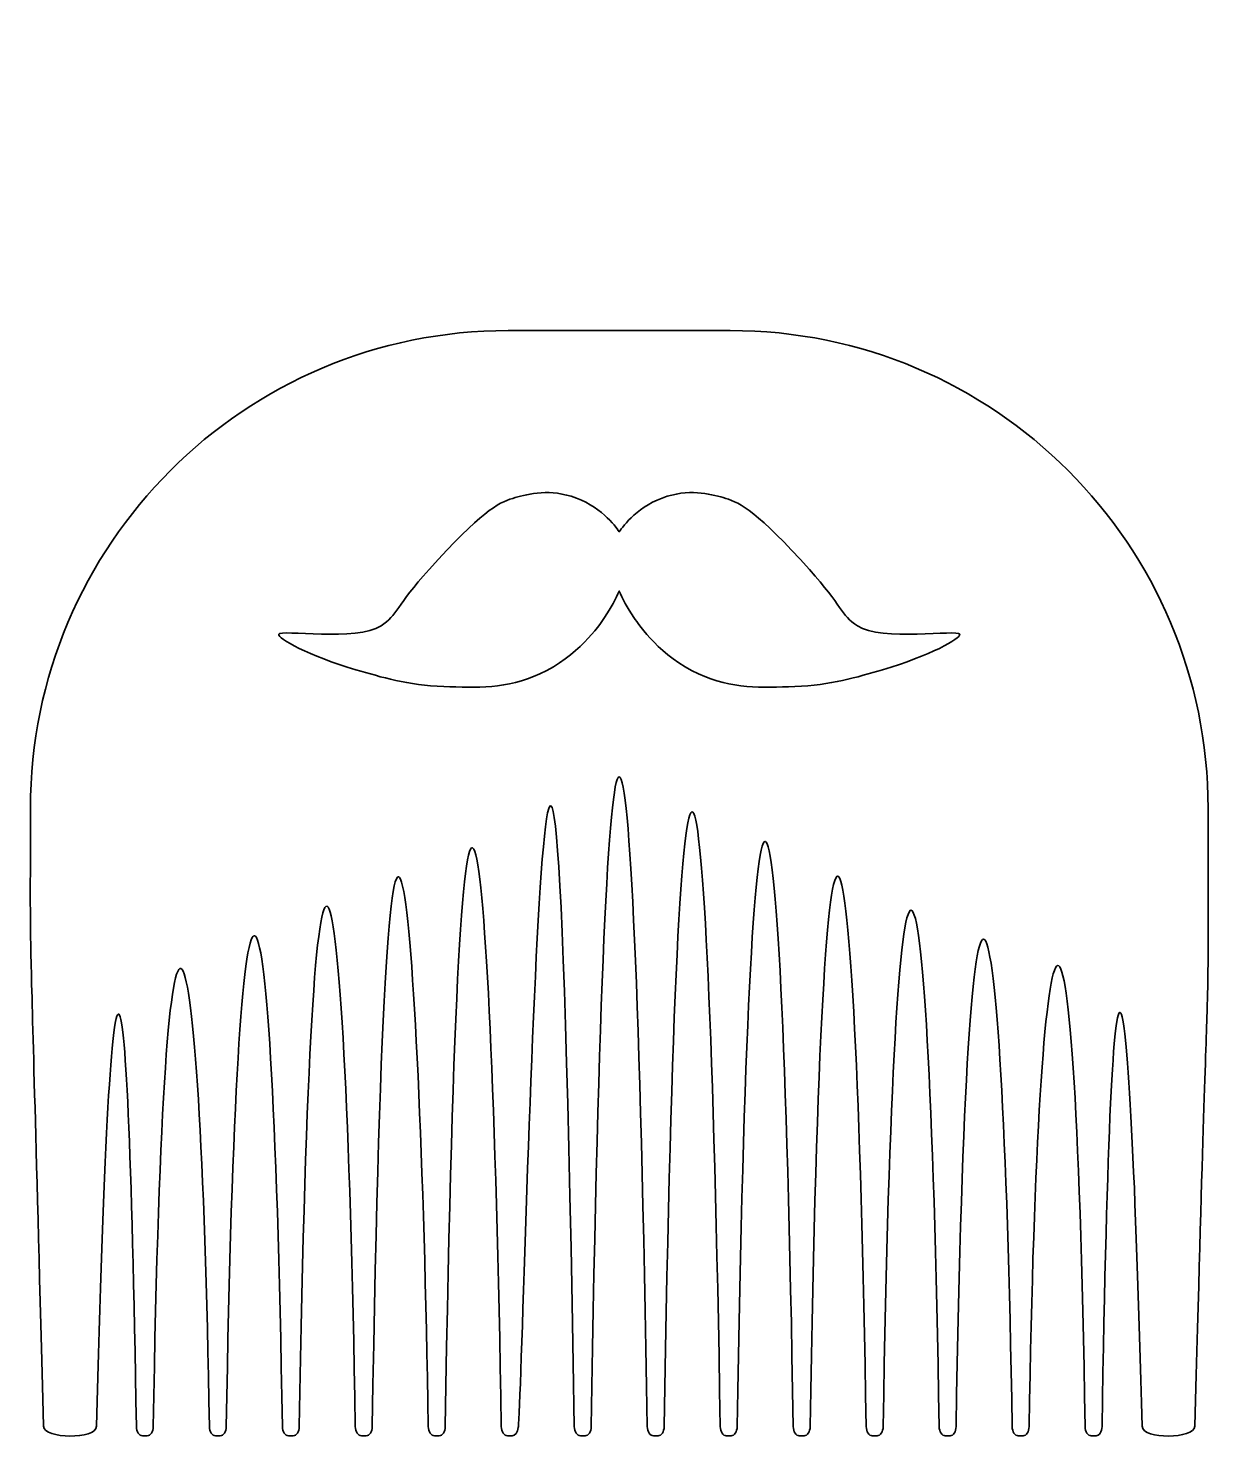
# Model space of a CAD drawing. Header units: inches. Extents: x 1.07 to 5.01, y -11.2 to -6.49.
import ezdxf

# ---------------------------------------------------------------- set-up
doc = ezdxf.new("R2010")
doc.units = ezdxf.units.IN
doc.header["$MEASUREMENT"] = 0
doc.layers.add('_U+0421_U+043B_U+043E_U+0439 1', color=7, linetype='Continuous')

msp = doc.modelspace()

# ---------------------------------------------------------------- linework, layer by layer
at = {"layer": '_U+0421_U+043B_U+043E_U+0439 1', "color": 22, "lineweight": 35, "true_color": 0xe52421}
msp.add_open_spline([(4.9644, -11.1547), (4.9633, -11.1972), (4.789, -11.1997), (4.7879, -11.1547), (4.7441, -9.4715), (4.6868, -9.1614), (4.6544, -11.1556), (4.6542, -11.1729), (4.6451, -11.1865), (4.6342, -11.1865), (4.6342, -11.1865), (4.6182, -11.1865), (4.6182, -11.1865), (4.6072, -11.1865), (4.5982, -11.1729), (4.5979, -11.1556), (4.5621, -8.9465), (4.4415, -9.2692), (4.4108, -11.1556), (4.4106, -11.1729), (4.4015, -11.1865), (4.3906, -11.1865), (4.3906, -11.1865), (4.3747, -11.1865), (4.3747, -11.1865), (4.3636, -11.1865), (4.3546, -11.1729), (4.3543, -11.1556), (4.3217, -9.1469), (4.2049, -8.8324), (4.1672, -11.1556), (4.1669, -11.1729), (4.1579, -11.1865), (4.1469, -11.1865), (4.1469, -11.1865), (4.1311, -11.1865), (4.1311, -11.1865), (4.12, -11.1865), (4.111, -11.1729), (4.1107, -11.1556), (4.0736, -8.8719), (3.961, -8.8444), (3.9238, -11.1556), (3.9235, -11.1729), (3.9144, -11.1865), (3.9033, -11.1865), (3.9033, -11.1865), (3.8875, -11.1865), (3.8875, -11.1865), (3.8764, -11.1865), (3.8674, -11.1729), (3.8671, -11.1556), (3.8304, -8.8811), (3.7226, -8.538), (3.6801, -11.1556), (3.6799, -11.1729), (3.6708, -11.1865), (3.6597, -11.1865), (3.6597, -11.1865), (3.6439, -11.1865), (3.6439, -11.1865), (3.6329, -11.1865), (3.6239, -11.1729), (3.6236, -11.1556), (3.5815, -8.5624), (3.479, -8.5415), (3.4365, -11.1556), (3.4362, -11.1729), (3.4272, -11.1865), (3.4161, -11.1865), (3.4161, -11.1865), (3.4003, -11.1865), (3.4003, -11.1865), (3.3893, -11.1865), (3.3803, -11.1729), (3.38, -11.1556), (3.3377, -8.5511), (3.2394, -8.2923), (3.1929, -11.1556), (3.1926, -11.1729), (3.1836, -11.1865), (3.1726, -11.1865), (3.1726, -11.1865), (3.1567, -11.1865), (3.1567, -11.1865), (3.1457, -11.1865), (3.1367, -11.1729), (3.1364, -11.1556), (3.0896, -8.2713), (2.9963, -8.2596), (2.9493, -11.1556), (2.949, -11.1729), (2.94, -11.1865), (2.929, -11.1865), (2.929, -11.1865), (2.9131, -11.1865), (2.9131, -11.1865), (2.9021, -11.1865), (2.8931, -11.1729), (2.8928, -11.1556), (2.817, -6.4894), (2.7193, -11.1658), (2.7054, -11.1589), (2.7042, -11.1746), (2.6957, -11.1865), (2.6854, -11.1865), (2.6854, -11.1865), (2.6696, -11.1865), (2.6696, -11.1865), (2.6585, -11.1865), (2.6494, -11.1729), (2.6492, -11.1556), (2.6142, -8.9998), (2.51, -8.1929), (2.4622, -11.1556), (2.4619, -11.1729), (2.4529, -11.1865), (2.4418, -11.1865), (2.4418, -11.1865), (2.426, -11.1865), (2.426, -11.1865), (2.4149, -11.1865), (2.4058, -11.1729), (2.4056, -11.1556), (2.377, -9.3985), (2.2681, -8.1049), (2.2186, -11.1556), (2.2183, -11.1729), (2.2093, -11.1865), (2.1982, -11.1865), (2.1982, -11.1865), (2.1824, -11.1865), (2.1824, -11.1865), (2.1712, -11.1865), (2.1622, -11.1729), (2.1619, -11.1556), (2.1279, -9.0467), (2.0158, -8.6428), (1.975, -11.1556), (1.9747, -11.1729), (1.9657, -11.1865), (1.9546, -11.1865), (1.9546, -11.1865), (1.9388, -11.1865), (1.9388, -11.1865), (1.9278, -11.1865), (1.9187, -11.1729), (1.9185, -11.1556), (1.883, -8.9725), (1.7669, -8.9705), (1.7314, -11.1556), (1.7311, -11.1729), (1.7221, -11.1865), (1.7111, -11.1865), (1.7111, -11.1865), (1.6951, -11.1865), (1.6951, -11.1865), (1.6842, -11.1865), (1.6751, -11.1729), (1.6749, -11.1556), (1.6449, -9.3095), (1.5238, -8.9339), (1.4878, -11.1556), (1.4875, -11.1729), (1.4785, -11.1865), (1.4675, -11.1865), (1.4675, -11.1865), (1.4515, -11.1865), (1.4515, -11.1865), (1.4406, -11.1865), (1.4315, -11.1729), (1.4313, -11.1556), (1.4009, -9.2862), (1.3446, -9.3544), (1.2978, -11.1547), (1.2967, -11.1997), (1.1224, -11.1972), (1.1212, -11.1547), (1.0703, -9.1897), (1.0776, -9.7176), (1.0776, -9.0931), (1.0776, -8.2121), (1.7917, -7.4981), (2.6726, -7.4981), (2.6726, -7.4981), (3.4131, -7.4981), (3.4131, -7.4981), (4.294, -7.4981), (5.0082, -8.2121), (5.0082, -9.0931), (5.0082, -10.0604), (5.0139, -9.2508), (4.9644, -11.1547)], degree=3, knots=[0, 0, 0, 0, 1, 1, 1, 2, 2, 2, 3, 3, 3, 4, 4, 4, 5, 5, 5, 6, 6, 6, 7, 7, 7, 8, 8, 8, 9, 9, 9, 10, 10, 10, 11, 11, 11, 12, 12, 12, 13, 13, 13, 14, 14, 14, 15, 15, 15, 16, 16, 16, 17, 17, 17, 18, 18, 18, 19, 19, 19, 20, 20, 20, 21, 21, 21, 22, 22, 22, 23, 23, 23, 24, 24, 24, 25, 25, 25, 26, 26, 26, 27, 27, 27, 28, 28, 28, 29, 29, 29, 30, 30, 30, 31, 31, 31, 32, 32, 32, 33, 33, 33, 34, 34, 34, 35, 35, 35, 36, 36, 36, 37, 37, 37, 38, 38, 38, 39, 39, 39, 40, 40, 40, 41, 41, 41, 42, 42, 42, 43, 43, 43, 44, 44, 44, 45, 45, 45, 46, 46, 46, 47, 47, 47, 48, 48, 48, 49, 49, 49, 50, 50, 50, 51, 51, 51, 52, 52, 52, 53, 53, 53, 54, 54, 54, 55, 55, 55, 56, 56, 56, 57, 57, 57, 58, 58, 58, 59, 59, 59, 60, 60, 60, 61, 61, 61, 62, 62, 62, 63, 63, 63, 64, 64, 64, 64], dxfattribs=at)
at = {"layer": '_U+0421_U+043B_U+043E_U+0439 1', "color": 98, "lineweight": 35, "true_color": 0x010202}
msp.add_open_spline([(3.2032, -8.0513), (3.2865, -8.0259), (3.3564, -8.0457), (3.3985, -8.0583), (3.4477, -8.0731), (3.5049, -8.104), (3.6774, -8.2954), (3.7881, -8.4181), (3.782, -8.4474), (3.8378, -8.4837), (3.9182, -8.536), (4.174, -8.495), (4.1795, -8.5116), (4.1841, -8.5255), (4.0789, -8.5839), (3.9215, -8.6301), (3.8366, -8.6551), (3.7491, -8.6815), (3.6286, -8.6859), (3.5184, -8.69), (3.4187, -8.6952), (3.3078, -8.6441), (3.1802, -8.5852), (3.1111, -8.4844), (3.0917, -8.4558), (3.0694, -8.4231), (3.0538, -8.3925), (3.0428, -8.3677), (3.0319, -8.3925), (3.0162, -8.4231), (2.994, -8.4558), (2.9746, -8.4844), (2.9055, -8.5852), (2.7778, -8.6441), (2.667, -8.6952), (2.5672, -8.69), (2.4571, -8.6859), (2.3365, -8.6815), (2.2491, -8.6551), (2.1642, -8.6301), (2.0068, -8.5839), (1.9016, -8.5255), (1.9062, -8.5116), (1.9116, -8.495), (2.1675, -8.536), (2.2479, -8.4837), (2.3037, -8.4474), (2.2976, -8.4181), (2.4082, -8.2954), (2.5808, -8.104), (2.6379, -8.0731), (2.6872, -8.0583), (2.7293, -8.0457), (2.7991, -8.0259), (2.8824, -8.0513), (2.9789, -8.0808), (3.0291, -8.1496), (3.0428, -8.1699), (3.0566, -8.1496), (3.1068, -8.0808), (3.2032, -8.0513)], degree=3, knots=[0, 0, 0, 0, 1, 1, 1, 2, 2, 2, 3, 3, 3, 4, 4, 4, 5, 5, 5, 6, 6, 6, 7, 7, 7, 8, 8, 8, 9, 9, 9, 10, 10, 10, 11, 11, 11, 12, 12, 12, 13, 13, 13, 14, 14, 14, 15, 15, 15, 16, 16, 16, 17, 17, 17, 18, 18, 18, 19, 19, 19, 20, 20, 20, 20], dxfattribs=at)

doc.saveas('drawing.dxf')
